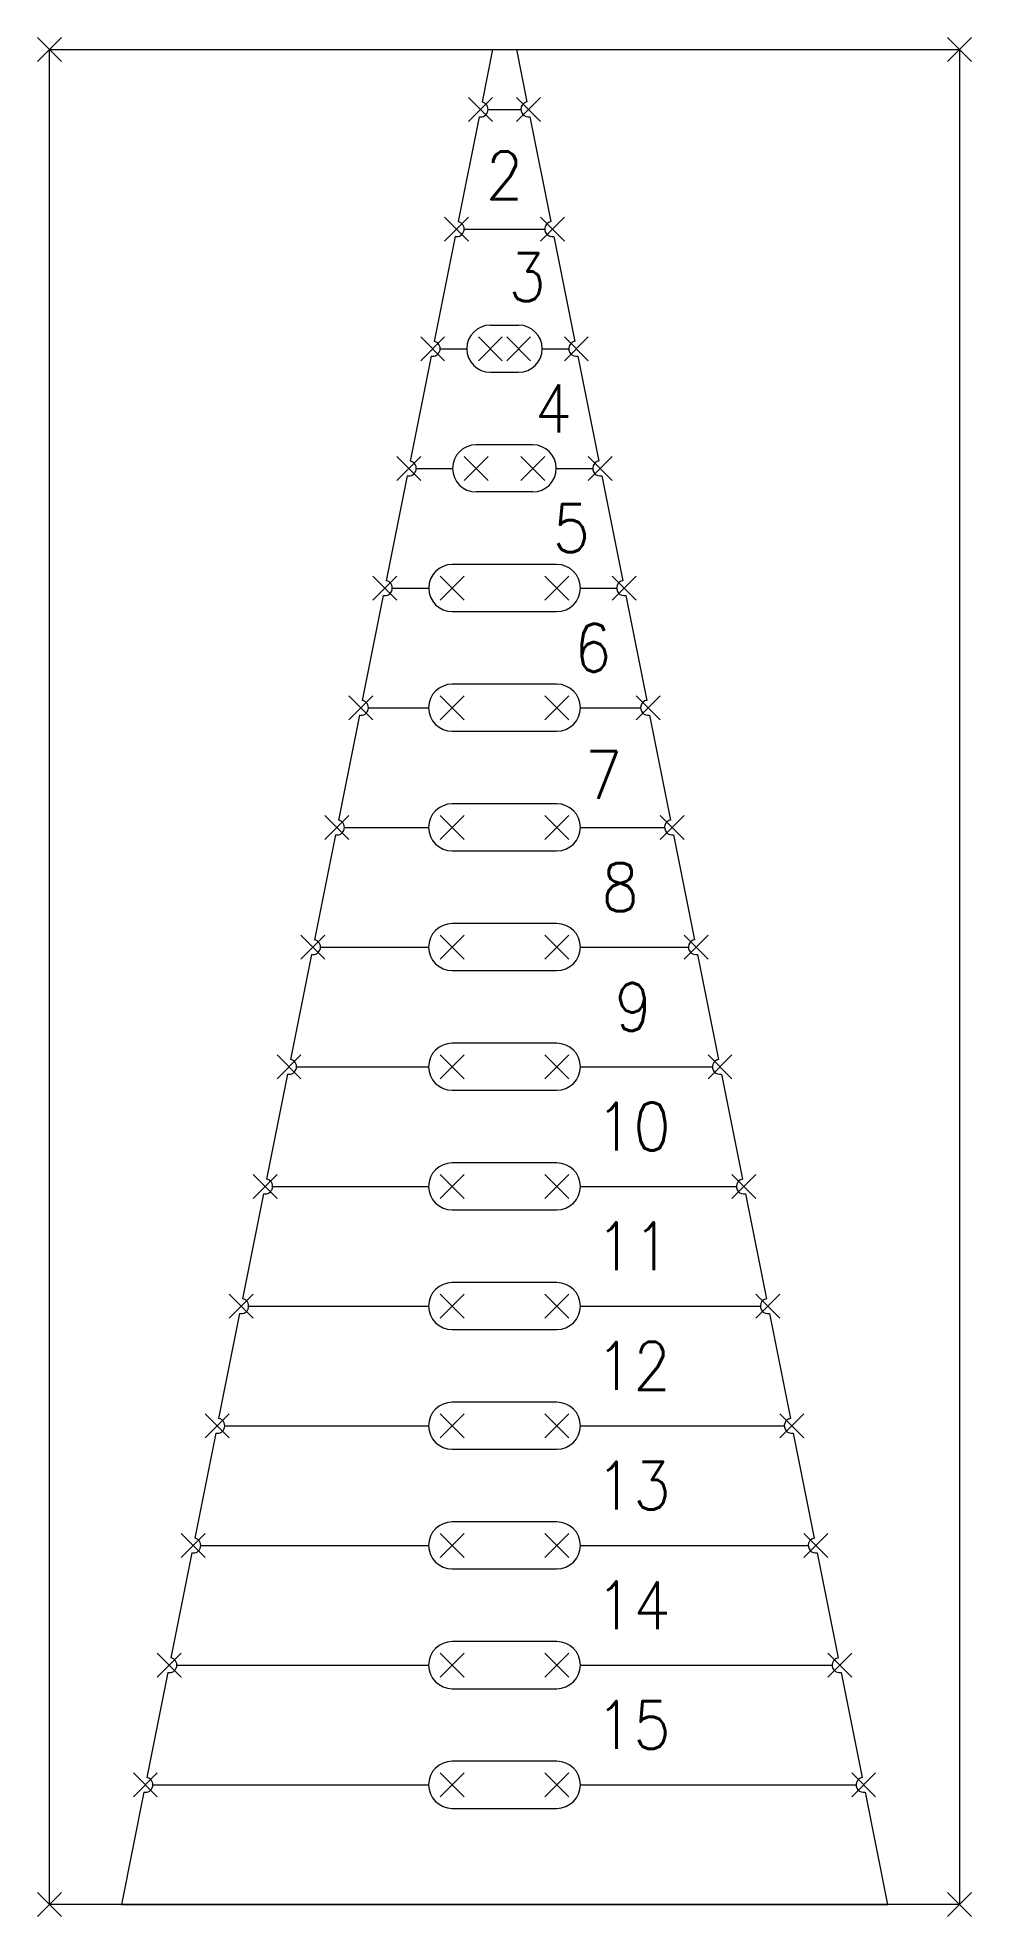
# Model space of a CAD drawing. Header units: millimetres. Extents: x 9.4 to 58.9, y 9.4 to 109.1.
import ezdxf

# ---------------------------------------------------------------- set-up
doc = ezdxf.new("R2010")
doc.units = ezdxf.units.MM
for name, color, linetype, lineweight, true_color in [('0.Blocks', 18, 'Continuous', 0, 0x000000), ('1.Aluminium', 18, 'Continuous', 13, 0x000000), ('2.Trace', 18, 'Continuous', 13, 0x000000), ('3.Label', 18, 'Continuous', 50, 0x000000)]:
    doc.layers.add(name, color=color, linetype=linetype, lineweight=lineweight, true_color=true_color)
doc.styles.add('textstyle3', font='')
doc.styles.get('textstyle3').set_extended_font_data('Standard', bold=True)

# ---------------------------------------------------------------- blocks, each defined once
blk = doc.blocks.new('cross_mark')
at = {"layer": '0.Blocks', "lineweight": 13}
for p, q in [((-0.635, 0.635), (0.635, -0.635)), ((-0.635, -0.635), (0.635, 0.635))]:
    blk.add_line(p, q, dxfattribs=at)

msp = doc.modelspace()

# ---------------------------------------------------------------- linework, layer by layer
at = {"layer": '1.Aluminium'}
for p, q in [((33.495, 108.425), (32.938, 105.642)), ((33.495, 108.425), (34.765, 108.425)), ((34.765, 108.425), (35.322, 105.642)), ((32.782, 104.858), (31.668, 99.292)), ((33.26, 105.25), (35, 105.25)), ((35.478, 104.858), (36.592, 99.292)), ((31.99, 98.9), (36.27, 98.9)), ((31.512, 98.508), (30.398, 92.942)), ((36.748, 98.508), (37.862, 92.942)), ((33.38, 93.8), (34.88, 93.8)), ((30.242, 92.158), (29.128, 86.592)), ((30.72, 92.55), (32.13, 92.55)), ((36.13, 92.55), (37.54, 92.55)), ((38.018, 92.158), (39.132, 86.592)), ((33.38, 91.3), (34.88, 91.3)), ((35.626, 87.45), (32.626, 87.45)), ((28.972, 85.808), (27.858, 80.242)), ((29.442, 86.2), (31.376, 86.2)), ((36.876, 86.2), (38.81, 86.2)), ((39.288, 85.808), (40.402, 80.242)), ((35.626, 84.95), (32.626, 84.95)), ((36.909, 81.1), (31.359, 81.1)), ((28.18, 79.85), (30.109, 79.85)), ((38.159, 79.85), (40.088, 79.85)), ((27.702, 79.458), (26.588, 73.892)), ((40.558, 79.458), (41.672, 73.892)), ((31.359, 78.6), (36.909, 78.6)), ((36.905, 74.75), (31.355, 74.75)), ((26.432, 73.108), (25.318, 67.542)), ((26.91, 73.5), (30.105, 73.5)), ((38.155, 73.5), (41.35, 73.5)), ((41.828, 73.108), (42.942, 67.542)), ((31.355, 72.25), (36.905, 72.25)), ((36.905, 68.4), (31.355, 68.4)), ((25.64, 67.15), (30.105, 67.15)), ((38.155, 67.15), (42.62, 67.15)), ((25.162, 66.758), (24.048, 61.192)), ((31.355, 65.9), (36.905, 65.9)), ((43.098, 66.758), (44.212, 61.192)), ((36.905, 62.05), (31.355, 62.05)), ((23.892, 60.408), (22.778, 54.842)), ((24.37, 60.8), (30.105, 60.8)), ((38.155, 60.8), (43.89, 60.8)), ((44.368, 60.408), (45.482, 54.842)), ((31.355, 59.55), (36.905, 59.55)), ((36.905, 55.7), (31.355, 55.7)), ((22.622, 54.058), (21.508, 48.492)), ((23.1, 54.45), (30.105, 54.45)), ((38.155, 54.45), (45.16, 54.45)), ((45.638, 54.058), (46.752, 48.492)), ((31.355, 53.2), (36.905, 53.2)), ((36.905, 49.35), (31.355, 49.35)), ((21.83, 48.1), (30.105, 48.1)), ((38.155, 48.1), (46.43, 48.1)), ((21.352, 47.708), (20.238, 42.142)), ((46.908, 47.708), (48.022, 42.142)), ((31.355, 46.85), (36.905, 46.85)), ((36.905, 43), (31.355, 43)), ((20.082, 41.358), (18.968, 35.792)), ((20.56, 41.75), (30.105, 41.75)), ((38.155, 41.75), (47.7, 41.75)), ((48.178, 41.358), (49.292, 35.792)), ((31.355, 40.5), (36.905, 40.5)), ((36.905, 36.65), (31.355, 36.65)), ((18.812, 35.008), (17.698, 29.442)), ((19.29, 35.4), (30.105, 35.4)), ((38.155, 35.4), (48.97, 35.4)), ((49.448, 35.008), (50.562, 29.442)), ((31.355, 34.15), (36.905, 34.15)), ((36.905, 30.3), (31.355, 30.3)), ((18.02, 29.05), (30.105, 29.05)), ((38.155, 29.05), (50.24, 29.05)), ((17.542, 28.658), (16.428, 23.092)), ((50.718, 28.658), (51.832, 23.092)), ((31.355, 27.8), (36.905, 27.8)), ((36.905, 23.95), (31.355, 23.95)), ((16.272, 22.308), (15.158, 16.742)), ((16.75, 22.7), (30.105, 22.7)), ((38.155, 22.7), (51.51, 22.7)), ((51.988, 22.308), (53.102, 16.742)), ((31.355, 21.45), (36.905, 21.45)), ((36.905, 17.6), (31.355, 17.6)), ((15.002, 15.958), (13.81, 10)), ((15.48, 16.35), (30.105, 16.35)), ((38.155, 16.35), (52.78, 16.35)), ((53.258, 15.958), (54.45, 10)), ((31.355, 15.1), (36.905, 15.1)), ((13.81, 10), (54.45, 10))]:
    msp.add_line(p, q, dxfattribs=at)
for centre, radius, start, end in [((32.86, 105.25), 0.4, 258.69007, 78.69007), ((35.4, 105.25), 0.4, 101.30993, 281.30993), ((31.59, 98.9), 0.4, 258.69007, 78.69007), ((36.67, 98.9), 0.4, 101.30993, 281.30993), ((33.38, 92.55), 1.25, 90, 270), ((34.88, 92.55), 1.25, 270, 90), ((30.32, 92.55), 0.4, 258.69007, 78.69007), ((37.94, 92.55), 0.4, 101.30993, 281.30993), ((32.626, 86.2), 1.25, 90, 270), ((35.626, 86.2), 1.25, 270, 90), ((29.05, 86.2), 0.4, 258.69007, 78.69007), ((39.21, 86.2), 0.4, 101.30993, 281.30993), ((31.359, 79.85), 1.25, 90, 270), ((36.909, 79.85), 1.25, 270, 90), ((27.78, 79.85), 0.4, 258.69007, 78.69007), ((40.48, 79.85), 0.4, 101.30993, 281.30993), ((26.51, 73.5), 0.4, 258.69007, 78.69007), ((31.355, 73.5), 1.25, 90, 270), ((36.905, 73.5), 1.25, 270, 90), ((41.75, 73.5), 0.4, 101.30993, 281.30993), ((31.355, 67.15), 1.25, 90, 270), ((36.905, 67.15), 1.25, 270, 90), ((25.24, 67.15), 0.4, 258.69007, 78.69007), ((43.02, 67.15), 0.4, 101.30993, 281.30993), ((31.355, 60.8), 1.25, 90, 270), ((36.905, 60.8), 1.25, 270, 90), ((23.97, 60.8), 0.4, 258.69007, 78.69007), ((44.29, 60.8), 0.4, 101.30993, 281.30993), ((22.7, 54.45), 0.4, 258.69007, 78.69007), ((31.355, 54.45), 1.25, 90, 270), ((36.905, 54.45), 1.25, 270, 90), ((45.56, 54.45), 0.4, 101.30993, 281.30993), ((31.355, 48.1), 1.25, 90, 270), ((36.905, 48.1), 1.25, 270, 90), ((21.43, 48.1), 0.4, 258.69007, 78.69007), ((46.83, 48.1), 0.4, 101.30993, 281.30993), ((31.355, 41.75), 1.25, 90, 270), ((36.905, 41.75), 1.25, 270, 90), ((20.16, 41.75), 0.4, 258.69007, 78.69007), ((48.1, 41.75), 0.4, 101.30993, 281.30993), ((31.355, 35.4), 1.25, 90, 270), ((36.905, 35.4), 1.25, 270, 90), ((18.89, 35.4), 0.4, 258.69007, 78.69007), ((49.37, 35.4), 0.4, 101.30993, 281.30993), ((31.355, 29.05), 1.25, 90, 270), ((36.905, 29.05), 1.25, 270, 90), ((17.62, 29.05), 0.4, 258.69007, 78.69007), ((50.64, 29.05), 0.4, 101.30993, 281.30993), ((31.355, 22.7), 1.25, 90, 270), ((36.905, 22.7), 1.25, 270, 90), ((16.35, 22.7), 0.4, 258.69007, 78.69007), ((51.91, 22.7), 0.4, 101.30993, 281.30993), ((31.355, 16.35), 1.25, 90, 270), ((36.905, 16.35), 1.25, 270, 90), ((15.08, 16.35), 0.4, 258.69007, 78.69007), ((53.18, 16.35), 0.4, 101.30993, 281.30993)]:
    msp.add_arc(centre, radius, start, end, dxfattribs=at)
at = {"layer": '2.Trace'}
msp.add_lwpolyline([(10, 10), (10, 108.425), (58.26, 108.425), (58.26, 10), (10, 10)], dxfattribs=at)

# ---------------------------------------------------------------- block references
for p in [(10, 108.425), (58.26, 108.425), (32.86, 105.25), (35.4, 105.25), (31.59, 98.9), (36.67, 98.9), (30.32, 92.55), (33.38, 92.55), (34.88, 92.55), (37.94, 92.55), (29.05, 86.2), (32.626, 86.2), (35.626, 86.2), (39.21, 86.2), (27.78, 79.85), (31.359, 79.85), (36.909, 79.85), (40.48, 79.85), (26.51, 73.5), (31.359, 73.5), (36.909, 73.5), (41.75, 73.5), (25.24, 67.15), (31.359, 67.15), (36.909, 67.15), (43.02, 67.15), (23.97, 60.8), (31.359, 60.8), (36.909, 60.8), (44.29, 60.8), (22.7, 54.45), (31.359, 54.45), (36.909, 54.45), (45.56, 54.45), (21.43, 48.1), (31.359, 48.1), (36.909, 48.1), (46.83, 48.1), (20.16, 41.75), (31.359, 41.75), (36.909, 41.75), (48.1, 41.75), (18.89, 35.4), (31.359, 35.4), (36.909, 35.4), (49.37, 35.4), (17.62, 29.05), (31.359, 29.05), (36.909, 29.05), (50.64, 29.05), (16.35, 22.7), (31.359, 22.7), (36.909, 22.7), (51.91, 22.7), (15.08, 16.35), (31.359, 16.35), (36.909, 16.35), (53.18, 16.35), (10, 10), (58.26, 10)]:
    msp.add_blockref('cross_mark', p, dxfattribs=at)

# ---------------------------------------------------------------- texts
at = {"layer": '3.Label', "char_height": 2.54, "attachment_point": 5, "style": 'textstyle3'}
for s, insert in [('2', (34.13, 101.75)), ('3', (35.335, 96.35)), ('4', (36.719, 89.375)), ('5', (37.677, 83.025)), ('6', (38.819, 76.675)), ('7', (39.387, 69.933)), ('8', (40.267, 63.975)), ('9', (40.958, 57.625)), ('10', (40.958, 51.275)), ('11', (40.958, 44.925)), ('12', (40.958, 38.575)), ('13', (40.958, 32.225)), ('14', (40.958, 25.875)), ('15', (40.958, 19.525))]:
    msp.add_mtext(s, dxfattribs=dict(at, insert=insert))

doc.saveas('drawing.dxf')
